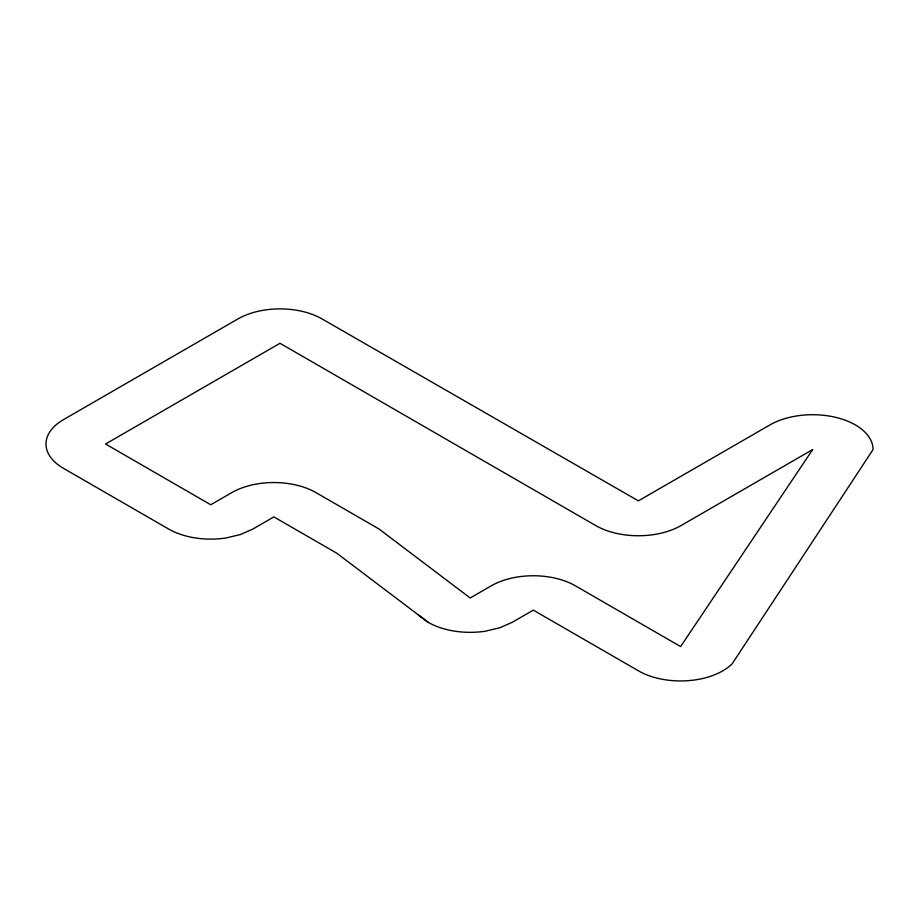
<?xml version="1.0" encoding="UTF-8"?>
<svg xmlns="http://www.w3.org/2000/svg" width="919" height="919" viewBox="0 0 919 919"><rect width="100%" height="100%" fill="white"/><g stroke="black" fill="none" stroke-linecap="round" stroke-linejoin="round"><path stroke-width="1.38" d="M428.093 622.278L336.813 553.238L273.885 516.903L252.84 529.057L240.514 534.513L226.166 537.948A59.528 34.371 0 0 1 168.671 529.057L63.445 468.311A59.586 34.405 0 0 1 63.4 419.684L237.86 318.962A59.586 34.405 0 0 1 322.121 318.962L638.383 500.866L769.915 424.934A60.413 34.876 0 0 1 835.75 417.364A60.413 34.876 0 0 1 873.05 449.598L732.179 663.759A59.528 34.371 0 0 1 638.533 670.881L533.319 610.124L512.274 622.278L499.947 627.734L485.588 631.169A59.528 34.371 0 0 1 428.093 622.278L418.57 615.075M812.637 449.598L680.623 646.574L575.409 585.828A59.528 34.371 0 0 0 491.228 585.828L470.183 597.982L378.904 528.93L315.975 492.607A59.528 34.371 0 0 0 231.806 492.607L210.761 504.761L105.536 444.003L279.996 343.281L595.661 525.53A60.413 34.876 0 0 0 681.105 525.53L812.637 449.598"/></g></svg>
